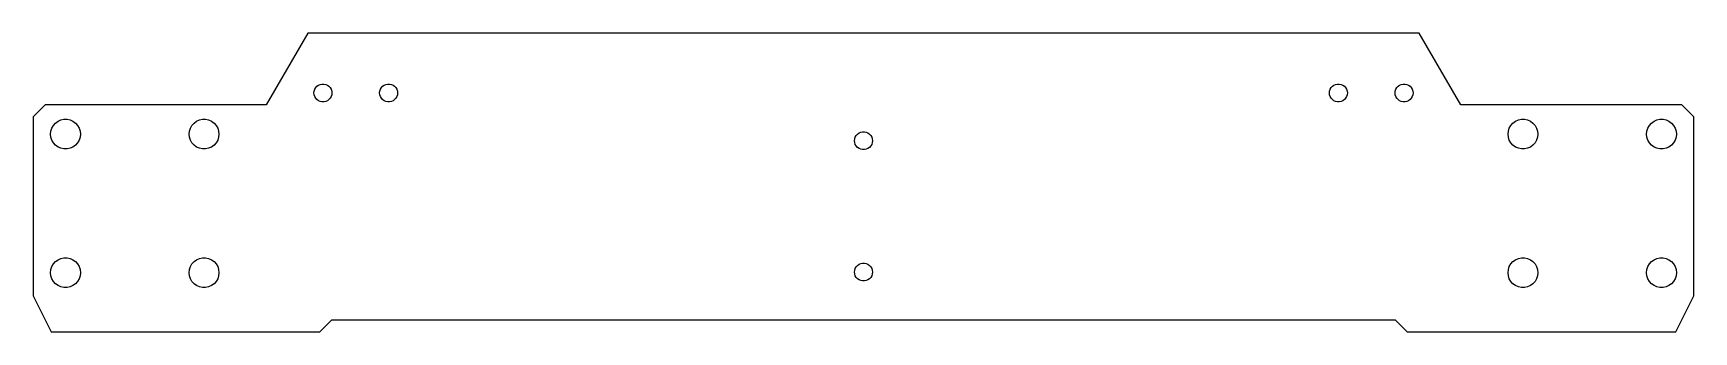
# Model space of a CAD drawing. Header units: metres. Extents: x -139 to 139, y -3 to 47.
import ezdxf

# ---------------------------------------------------------------- set-up
doc = ezdxf.new("R2010")
doc.units = ezdxf.units.M

msp = doc.modelspace()

# ---------------------------------------------------------------- linework, layer by layer
for p, q in [((-93, 47), (-100, 35)), ((93, 47), (-93, 47)), ((100, 35), (93, 47)), ((-92, 37), (-91.9672, 37.3119)), ((-91.9672, 36.6881), (-92, 37)), ((-91.9672, 37.3119), (-91.8703, 37.6101)), ((-91.8703, 36.3899), (-91.9672, 36.6881)), ((-91.8703, 37.6101), (-91.7135, 37.8817)), ((-91.7135, 36.1183), (-91.8703, 36.3899)), ((-91.7135, 37.8817), (-91.5037, 38.1147)), ((-91.5037, 38.1147), (-91.25, 38.299)), ((-91.25, 38.299), (-90.9635, 38.4266)), ((-90.9635, 38.4266), (-90.6568, 38.4918)), ((-90.6568, 38.4918), (-90.3432, 38.4918)), ((-90.3432, 38.4918), (-90.0365, 38.4266)), ((-90.0365, 38.4266), (-89.75, 38.299)), ((-89.75, 38.299), (-89.4963, 38.1147)), ((-89.4963, 38.1147), (-89.2865, 37.8817)), ((-89.2865, 37.8817), (-89.1297, 37.6101)), ((-89.1297, 36.3899), (-89.2865, 36.1183)), ((-89.1297, 37.6101), (-89.0328, 37.3119)), ((-89.0328, 36.6881), (-89.1297, 36.3899)), ((-89.0328, 37.3119), (-89, 37)), ((-89, 37), (-89.0328, 36.6881)), ((-81, 37), (-80.9672, 37.3119)), ((-80.9672, 36.6881), (-81, 37)), ((-80.9672, 37.3119), (-80.8703, 37.6101)), ((-80.8703, 36.3899), (-80.9672, 36.6881)), ((-80.8703, 37.6101), (-80.7135, 37.8817)), ((-80.7135, 36.1183), (-80.8703, 36.3899)), ((-80.7135, 37.8817), (-80.5037, 38.1147)), ((-80.5037, 38.1147), (-80.25, 38.299)), ((-80.25, 38.299), (-79.9635, 38.4266)), ((-79.9635, 38.4266), (-79.6568, 38.4918)), ((-79.6568, 38.4918), (-79.3432, 38.4918)), ((-79.3432, 38.4918), (-79.0365, 38.4266)), ((-79.0365, 38.4266), (-78.75, 38.299)), ((-78.75, 38.299), (-78.4963, 38.1147)), ((-78.4963, 38.1147), (-78.2865, 37.8817)), ((-78.2865, 37.8817), (-78.1297, 37.6101)), ((-78.1297, 36.3899), (-78.2865, 36.1183)), ((-78.1297, 37.6101), (-78.0328, 37.3119)), ((-78.0328, 36.6881), (-78.1297, 36.3899)), ((-78.0328, 37.3119), (-78, 37)), ((-78, 37), (-78.0328, 36.6881)), ((78, 37), (78.0328, 37.3119)), ((78.0328, 36.6881), (78, 37)), ((78.0328, 37.3119), (78.1297, 37.6101)), ((78.1297, 36.3899), (78.0328, 36.6881)), ((78.1297, 37.6101), (78.2865, 37.8817)), ((78.2865, 36.1183), (78.1297, 36.3899)), ((78.2865, 37.8817), (78.4963, 38.1147)), ((78.4963, 38.1147), (78.75, 38.299)), ((78.75, 38.299), (79.0365, 38.4266)), ((79.0365, 38.4266), (79.3432, 38.4918)), ((79.3432, 38.4918), (79.6568, 38.4918)), ((79.6568, 38.4918), (79.9635, 38.4266)), ((79.9635, 38.4266), (80.25, 38.299)), ((80.25, 38.299), (80.5037, 38.1147)), ((80.5037, 38.1147), (80.7135, 37.8817)), ((80.7135, 37.8817), (80.8703, 37.6101)), ((80.8703, 36.3899), (80.7135, 36.1183)), ((80.8703, 37.6101), (80.9672, 37.3119)), ((80.9672, 36.6881), (80.8703, 36.3899)), ((80.9672, 37.3119), (81, 37)), ((81, 37), (80.9672, 36.6881)), ((89, 37), (89.0328, 37.3119)), ((89.0328, 36.6881), (89, 37)), ((89.0328, 37.3119), (89.1297, 37.6101)), ((89.1297, 36.3899), (89.0328, 36.6881)), ((89.1297, 37.6101), (89.2865, 37.8817)), ((89.2865, 36.1183), (89.1297, 36.3899)), ((89.2865, 37.8817), (89.4963, 38.1147)), ((89.4963, 38.1147), (89.75, 38.299)), ((89.75, 38.299), (90.0365, 38.4266)), ((90.0365, 38.4266), (90.3432, 38.4918)), ((90.3432, 38.4918), (90.6568, 38.4918)), ((90.6568, 38.4918), (90.9635, 38.4266)), ((90.9635, 38.4266), (91.25, 38.299)), ((91.25, 38.299), (91.5037, 38.1147)), ((91.5037, 38.1147), (91.7135, 37.8817)), ((91.7135, 37.8817), (91.8703, 37.6101)), ((91.8703, 36.3899), (91.7135, 36.1183)), ((91.8703, 37.6101), (91.9672, 37.3119)), ((91.9672, 36.6881), (91.8703, 36.3899)), ((91.9672, 37.3119), (92, 37)), ((92, 37), (91.9672, 36.6881)), ((-137, 35), (-139, 33)), ((-100, 35), (-137, 35)), ((-91.5037, 35.8853), (-91.7135, 36.1183)), ((-91.25, 35.701), (-91.5037, 35.8853)), ((-90.9635, 35.5734), (-91.25, 35.701)), ((-90.6568, 35.5082), (-90.9635, 35.5734)), ((-90.3432, 35.5082), (-90.6568, 35.5082)), ((-90.0365, 35.5734), (-90.3432, 35.5082)), ((-89.75, 35.701), (-90.0365, 35.5734)), ((-89.4963, 35.8853), (-89.75, 35.701)), ((-89.2865, 36.1183), (-89.4963, 35.8853)), ((-80.5037, 35.8853), (-80.7135, 36.1183)), ((-80.25, 35.701), (-80.5037, 35.8853)), ((-79.9635, 35.5734), (-80.25, 35.701)), ((-79.6568, 35.5082), (-79.9635, 35.5734)), ((-79.3432, 35.5082), (-79.6568, 35.5082)), ((-79.0365, 35.5734), (-79.3432, 35.5082)), ((-78.75, 35.701), (-79.0365, 35.5734)), ((-78.4963, 35.8853), (-78.75, 35.701)), ((-78.2865, 36.1183), (-78.4963, 35.8853)), ((78.4963, 35.8853), (78.2865, 36.1183)), ((78.75, 35.701), (78.4963, 35.8853)), ((79.0365, 35.5734), (78.75, 35.701)), ((79.3432, 35.5082), (79.0365, 35.5734)), ((79.6568, 35.5082), (79.3432, 35.5082)), ((79.9635, 35.5734), (79.6568, 35.5082)), ((80.25, 35.701), (79.9635, 35.5734)), ((80.5037, 35.8853), (80.25, 35.701)), ((80.7135, 36.1183), (80.5037, 35.8853)), ((89.4963, 35.8853), (89.2865, 36.1183)), ((89.75, 35.701), (89.4963, 35.8853)), ((90.0365, 35.5734), (89.75, 35.701)), ((90.3432, 35.5082), (90.0365, 35.5734)), ((90.6568, 35.5082), (90.3432, 35.5082)), ((90.9635, 35.5734), (90.6568, 35.5082)), ((91.25, 35.701), (90.9635, 35.5734)), ((91.5037, 35.8853), (91.25, 35.701)), ((91.7135, 36.1183), (91.5037, 35.8853)), ((137, 35), (100, 35)), ((139, 33), (137, 35)), ((-139, 33), (-139, 3)), ((-136.1, 30.1), (-136.045, 30.6198)), ((-136.045, 30.6198), (-135.884, 31.1168)), ((-135.884, 31.1168), (-135.623, 31.5695)), ((-135.623, 31.5695), (-135.273, 31.9579)), ((-135.273, 31.9579), (-134.85, 32.2651)), ((-134.85, 32.2651), (-134.373, 32.4776)), ((-134.373, 32.4776), (-133.861, 32.5863)), ((-133.861, 32.5863), (-133.339, 32.5863)), ((-133.339, 32.5863), (-132.827, 32.4776)), ((-132.827, 32.4776), (-132.35, 32.2651)), ((-132.35, 32.2651), (-131.927, 31.9579)), ((-131.927, 31.9579), (-131.577, 31.5695)), ((-131.577, 31.5695), (-131.316, 31.1168)), ((-131.316, 31.1168), (-131.155, 30.6198)), ((-131.155, 30.6198), (-131.1, 30.1)), ((-112.9, 30.1), (-112.845, 30.6198)), ((-112.845, 30.6198), (-112.684, 31.1168)), ((-112.684, 31.1168), (-112.423, 31.5695)), ((-112.423, 31.5695), (-112.073, 31.9579)), ((-112.073, 31.9579), (-111.65, 32.2651)), ((-111.65, 32.2651), (-111.173, 32.4776)), ((-111.173, 32.4776), (-110.661, 32.5863)), ((-110.661, 32.5863), (-110.139, 32.5863)), ((-110.139, 32.5863), (-109.627, 32.4776)), ((-109.627, 32.4776), (-109.15, 32.2651)), ((-109.15, 32.2651), (-108.727, 31.9579)), ((-108.727, 31.9579), (-108.377, 31.5695)), ((-108.377, 31.5695), (-108.116, 31.1168)), ((-108.116, 31.1168), (-107.955, 30.6198)), ((-107.955, 30.6198), (-107.9, 30.1)), ((107.9, 30.1), (107.955, 30.6198)), ((107.955, 30.6198), (108.116, 31.1168)), ((108.116, 31.1168), (108.377, 31.5695)), ((108.377, 31.5695), (108.727, 31.9579)), ((108.727, 31.9579), (109.15, 32.2651)), ((109.15, 32.2651), (109.627, 32.4776)), ((109.627, 32.4776), (110.139, 32.5863)), ((110.139, 32.5863), (110.661, 32.5863)), ((110.661, 32.5863), (111.173, 32.4776)), ((111.173, 32.4776), (111.65, 32.2651)), ((111.65, 32.2651), (112.073, 31.9579)), ((112.073, 31.9579), (112.423, 31.5695)), ((112.423, 31.5695), (112.684, 31.1168)), ((112.684, 31.1168), (112.845, 30.6198)), ((112.845, 30.6198), (112.9, 30.1)), ((131.1, 30.1), (131.155, 30.6198)), ((131.155, 30.6198), (131.316, 31.1168)), ((131.316, 31.1168), (131.577, 31.5695)), ((131.577, 31.5695), (131.927, 31.9579)), ((131.927, 31.9579), (132.35, 32.2651)), ((132.35, 32.2651), (132.827, 32.4776)), ((132.827, 32.4776), (133.339, 32.5863)), ((133.339, 32.5863), (133.861, 32.5863)), ((133.861, 32.5863), (134.373, 32.4776)), ((134.373, 32.4776), (134.85, 32.2651)), ((134.85, 32.2651), (135.273, 31.9579)), ((135.273, 31.9579), (135.623, 31.5695)), ((135.623, 31.5695), (135.884, 31.1168)), ((135.884, 31.1168), (136.045, 30.6198)), ((136.045, 30.6198), (136.1, 30.1)), ((139, 3), (139, 33)), ((-136.045, 29.5802), (-136.1, 30.1)), ((-135.884, 29.0831), (-136.045, 29.5802)), ((-135.623, 28.6305), (-135.884, 29.0831)), ((-135.273, 28.2421), (-135.623, 28.6305)), ((-134.85, 27.9349), (-135.273, 28.2421)), ((-134.373, 27.7224), (-134.85, 27.9349)), ((-132.35, 27.9349), (-132.827, 27.7224)), ((-131.927, 28.2421), (-132.35, 27.9349)), ((-131.577, 28.6305), (-131.927, 28.2421)), ((-131.316, 29.0831), (-131.577, 28.6305)), ((-131.155, 29.5802), (-131.316, 29.0831)), ((-131.1, 30.1), (-131.155, 29.5802)), ((-112.845, 29.5802), (-112.9, 30.1)), ((-112.684, 29.0831), (-112.845, 29.5802)), ((-112.423, 28.6305), (-112.684, 29.0831)), ((-112.073, 28.2421), (-112.423, 28.6305)), ((-111.65, 27.9349), (-112.073, 28.2421)), ((-111.173, 27.7224), (-111.65, 27.9349)), ((-109.15, 27.9349), (-109.627, 27.7224)), ((-108.727, 28.2421), (-109.15, 27.9349)), ((-108.377, 28.6305), (-108.727, 28.2421)), ((-108.116, 29.0831), (-108.377, 28.6305)), ((-107.955, 29.5802), (-108.116, 29.0831)), ((-107.9, 30.1), (-107.955, 29.5802)), ((-1.5, 29), (-1.46721, 29.3119)), ((-1.46721, 28.6881), (-1.5, 29)), ((-1.46721, 29.3119), (-1.37032, 29.6101)), ((-1.37032, 28.3899), (-1.46721, 28.6881)), ((-1.37032, 29.6101), (-1.21352, 29.8817)), ((-1.21352, 28.1183), (-1.37032, 28.3899)), ((-1.21352, 29.8817), (-1.00369, 30.1147)), ((-1.00369, 27.8853), (-1.21352, 28.1183)), ((-1.00369, 30.1147), (-0.749985, 30.299)), ((-0.75, 27.701), (-1.00369, 27.8853)), ((-0.749985, 30.299), (-0.463516, 30.4266)), ((-0.463516, 30.4266), (-0.156784, 30.4918)), ((-0.156784, 30.4918), (0.156784, 30.4918)), ((0.156784, 30.4918), (0.463516, 30.4266)), ((0.463516, 30.4266), (0.75, 30.299)), ((0.75, 30.299), (1.00369, 30.1147)), ((1.00369, 27.8853), (0.75, 27.701)), ((1.00369, 30.1147), (1.21352, 29.8817)), ((1.21352, 28.1183), (1.00369, 27.8853)), ((1.21352, 29.8817), (1.37032, 29.6101)), ((1.37032, 28.3899), (1.21352, 28.1183)), ((1.37032, 29.6101), (1.46721, 29.3119)), ((1.46721, 28.6881), (1.37032, 28.3899)), ((1.46721, 29.3119), (1.5, 29)), ((1.5, 29), (1.46721, 28.6881)), ((107.955, 29.5802), (107.9, 30.1)), ((108.116, 29.0831), (107.955, 29.5802)), ((108.377, 28.6305), (108.116, 29.0831)), ((108.727, 28.2421), (108.377, 28.6305)), ((109.15, 27.9349), (108.727, 28.2421)), ((109.627, 27.7224), (109.15, 27.9349)), ((111.65, 27.9349), (111.173, 27.7224)), ((112.073, 28.2421), (111.65, 27.9349)), ((112.423, 28.6305), (112.073, 28.2421)), ((112.684, 29.0831), (112.423, 28.6305)), ((112.845, 29.5802), (112.684, 29.0831)), ((112.9, 30.1), (112.845, 29.5802)), ((131.155, 29.5802), (131.1, 30.1)), ((131.316, 29.0831), (131.155, 29.5802)), ((131.577, 28.6305), (131.316, 29.0831)), ((131.927, 28.2421), (131.577, 28.6305)), ((132.35, 27.9349), (131.927, 28.2421)), ((132.827, 27.7224), (132.35, 27.9349)), ((134.85, 27.9349), (134.373, 27.7224)), ((135.273, 28.2421), (134.85, 27.9349)), ((135.623, 28.6305), (135.273, 28.2421)), ((135.884, 29.0831), (135.623, 28.6305)), ((136.045, 29.5802), (135.884, 29.0831)), ((136.1, 30.1), (136.045, 29.5802)), ((-133.861, 27.6137), (-134.373, 27.7224)), ((-133.339, 27.6137), (-133.861, 27.6137)), ((-132.827, 27.7224), (-133.339, 27.6137)), ((-110.661, 27.6137), (-111.173, 27.7224)), ((-110.139, 27.6137), (-110.661, 27.6137)), ((-109.627, 27.7224), (-110.139, 27.6137)), ((-0.463516, 27.5734), (-0.75, 27.701)), ((-0.156784, 27.5082), (-0.463516, 27.5734)), ((0.156784, 27.5082), (-0.156784, 27.5082)), ((0.463516, 27.5734), (0.156784, 27.5082)), ((0.75, 27.701), (0.463516, 27.5734)), ((110.139, 27.6137), (109.627, 27.7224)), ((110.661, 27.6137), (110.139, 27.6137)), ((111.173, 27.7224), (110.661, 27.6137)), ((133.339, 27.6137), (132.827, 27.7224)), ((133.861, 27.6137), (133.339, 27.6137)), ((134.373, 27.7224), (133.861, 27.6137)), ((-135.884, 7.91684), (-135.623, 8.36946)), ((-135.623, 8.36946), (-135.273, 8.75786)), ((-135.273, 8.75786), (-134.85, 9.06506)), ((-134.85, 9.06506), (-134.373, 9.27763)), ((-134.373, 9.27763), (-133.861, 9.38629)), ((-133.861, 9.38629), (-133.339, 9.38629)), ((-133.339, 9.38629), (-132.827, 9.27763)), ((-132.827, 9.27763), (-132.35, 9.06506)), ((-132.35, 9.06506), (-131.927, 8.75786)), ((-131.927, 8.75786), (-131.577, 8.36946)), ((-131.577, 8.36946), (-131.316, 7.91684)), ((-112.684, 7.91684), (-112.423, 8.36946)), ((-112.423, 8.36946), (-112.073, 8.75786)), ((-112.073, 8.75786), (-111.65, 9.06506)), ((-111.65, 9.06506), (-111.173, 9.27763)), ((-111.173, 9.27763), (-110.661, 9.38629)), ((-110.661, 9.38629), (-110.139, 9.38629)), ((-110.139, 9.38629), (-109.627, 9.27763)), ((-109.627, 9.27763), (-109.15, 9.06506)), ((-109.15, 9.06506), (-108.727, 8.75786)), ((-108.727, 8.75786), (-108.377, 8.36946)), ((-108.377, 8.36946), (-108.116, 7.91684)), ((-0.749985, 8.29903), (-0.463516, 8.42657)), ((-0.463516, 8.42657), (-0.156784, 8.49178)), ((-0.156784, 8.49178), (0.156784, 8.49178)), ((0.156784, 8.49178), (0.463516, 8.42657)), ((0.463516, 8.42657), (0.75, 8.29903)), ((108.116, 7.91684), (108.377, 8.36946)), ((108.377, 8.36946), (108.727, 8.75786)), ((108.727, 8.75786), (109.15, 9.06506)), ((109.15, 9.06506), (109.627, 9.27763)), ((109.627, 9.27763), (110.139, 9.38629)), ((110.139, 9.38629), (110.661, 9.38629)), ((110.661, 9.38629), (111.173, 9.27763)), ((111.173, 9.27763), (111.65, 9.06506)), ((111.65, 9.06506), (112.073, 8.75786)), ((112.073, 8.75786), (112.423, 8.36946)), ((112.423, 8.36946), (112.684, 7.91684)), ((131.316, 7.91684), (131.577, 8.36946)), ((131.577, 8.36946), (131.927, 8.75786)), ((131.927, 8.75786), (132.35, 9.06506)), ((132.35, 9.06506), (132.827, 9.27763)), ((132.827, 9.27763), (133.339, 9.38629)), ((133.339, 9.38629), (133.861, 9.38629)), ((133.861, 9.38629), (134.373, 9.27763)), ((134.373, 9.27763), (134.85, 9.06506)), ((134.85, 9.06506), (135.273, 8.75786)), ((135.273, 8.75786), (135.623, 8.36946)), ((135.623, 8.36946), (135.884, 7.91684)), ((-136.1, 6.89999), (-136.045, 7.41977)), ((-136.045, 6.38022), (-136.1, 6.89999)), ((-136.045, 7.41977), (-135.884, 7.91684)), ((-135.884, 5.88315), (-136.045, 6.38022)), ((-135.623, 5.43053), (-135.884, 5.88315)), ((-131.316, 5.88315), (-131.577, 5.43053)), ((-131.316, 7.91684), (-131.155, 7.41977)), ((-131.155, 6.38022), (-131.316, 5.88315)), ((-131.155, 7.41977), (-131.1, 6.89999)), ((-131.1, 6.89999), (-131.155, 6.38022)), ((-112.9, 6.89999), (-112.845, 7.41977)), ((-112.845, 6.38022), (-112.9, 6.89999)), ((-112.845, 7.41977), (-112.684, 7.91684)), ((-112.684, 5.88315), (-112.845, 6.38022)), ((-112.423, 5.43053), (-112.684, 5.88315)), ((-108.116, 5.88315), (-108.377, 5.43053)), ((-108.116, 7.91684), (-107.955, 7.41977)), ((-107.955, 6.38022), (-108.116, 5.88315)), ((-107.955, 7.41977), (-107.9, 6.89999)), ((-107.9, 6.89999), (-107.955, 6.38022)), ((-1.5, 7), (-1.46721, 7.31186)), ((-1.46721, 6.68813), (-1.5, 7)), ((-1.46721, 7.31186), (-1.37032, 7.61009)), ((-1.37032, 6.38989), (-1.46721, 6.68813)), ((-1.37032, 7.61009), (-1.21352, 7.88167)), ((-1.21352, 6.11832), (-1.37032, 6.38989)), ((-1.21352, 7.88167), (-1.00369, 8.11472)), ((-1.00369, 5.88527), (-1.21352, 6.11832)), ((-1.00369, 8.11472), (-0.749985, 8.29903)), ((-0.75, 5.70096), (-1.00369, 5.88527)), ((-0.463516, 5.57341), (-0.75, 5.70096)), ((-0.156784, 5.50821), (-0.463516, 5.57341)), ((0.463516, 5.57341), (0.156784, 5.50821)), ((0.75, 5.70096), (0.463516, 5.57341)), ((0.75, 8.29903), (1.00369, 8.11472)), ((1.00369, 5.88527), (0.75, 5.70096)), ((1.00369, 8.11472), (1.21352, 7.88167)), ((1.21352, 6.11832), (1.00369, 5.88527)), ((1.21352, 7.88167), (1.37032, 7.61009)), ((1.37032, 6.38989), (1.21352, 6.11832)), ((1.37032, 7.61009), (1.46721, 7.31186)), ((1.46721, 6.68813), (1.37032, 6.38989)), ((1.46721, 7.31186), (1.5, 7)), ((1.5, 7), (1.46721, 6.68813)), ((107.9, 6.89999), (107.955, 7.41977)), ((107.955, 6.38022), (107.9, 6.89999)), ((107.955, 7.41977), (108.116, 7.91684)), ((108.116, 5.88315), (107.955, 6.38022)), ((108.377, 5.43053), (108.116, 5.88315)), ((112.684, 5.88315), (112.423, 5.43053)), ((112.684, 7.91684), (112.845, 7.41977)), ((112.845, 6.38022), (112.684, 5.88315)), ((112.845, 7.41977), (112.9, 6.89999)), ((112.9, 6.89999), (112.845, 6.38022)), ((131.1, 6.89999), (131.155, 7.41977)), ((131.155, 6.38022), (131.1, 6.89999)), ((131.155, 7.41977), (131.316, 7.91684)), ((131.316, 5.88315), (131.155, 6.38022)), ((131.577, 5.43053), (131.316, 5.88315)), ((135.884, 5.88315), (135.623, 5.43053)), ((135.884, 7.91684), (136.045, 7.41977)), ((136.045, 6.38022), (135.884, 5.88315)), ((136.045, 7.41977), (136.1, 6.89999)), ((136.1, 6.89999), (136.045, 6.38022)), ((-139, 3), (-136, -3)), ((-135.273, 5.04213), (-135.623, 5.43053)), ((-134.85, 4.73492), (-135.273, 5.04213)), ((-134.373, 4.52235), (-134.85, 4.73492)), ((-133.861, 4.41368), (-134.373, 4.52235)), ((-133.339, 4.41368), (-133.861, 4.41368)), ((-132.827, 4.52235), (-133.339, 4.41368)), ((-132.35, 4.73492), (-132.827, 4.52235)), ((-131.927, 5.04213), (-132.35, 4.73492)), ((-131.577, 5.43053), (-131.927, 5.04213)), ((-112.073, 5.04213), (-112.423, 5.43053)), ((-111.65, 4.73492), (-112.073, 5.04213)), ((-111.173, 4.52235), (-111.65, 4.73492)), ((-110.661, 4.41368), (-111.173, 4.52235)), ((-110.139, 4.41368), (-110.661, 4.41368)), ((-109.627, 4.52235), (-110.139, 4.41368)), ((-109.15, 4.73492), (-109.627, 4.52235)), ((-108.727, 5.04213), (-109.15, 4.73492)), ((-108.377, 5.43053), (-108.727, 5.04213)), ((0.156784, 5.50821), (-0.156784, 5.50821)), ((108.727, 5.04213), (108.377, 5.43053)), ((109.15, 4.73492), (108.727, 5.04213)), ((109.627, 4.52235), (109.15, 4.73492)), ((110.139, 4.41368), (109.627, 4.52235)), ((110.661, 4.41368), (110.139, 4.41368)), ((111.173, 4.52235), (110.661, 4.41368)), ((111.65, 4.73492), (111.173, 4.52235)), ((112.073, 5.04213), (111.65, 4.73492)), ((112.423, 5.43053), (112.073, 5.04213)), ((131.927, 5.04213), (131.577, 5.43053)), ((132.35, 4.73492), (131.927, 5.04213)), ((132.827, 4.52235), (132.35, 4.73492)), ((133.339, 4.41368), (132.827, 4.52235)), ((133.861, 4.41368), (133.339, 4.41368)), ((134.373, 4.52235), (133.861, 4.41368)), ((134.85, 4.73492), (134.373, 4.52235)), ((135.273, 5.04213), (134.85, 4.73492)), ((135.623, 5.43053), (135.273, 5.04213)), ((136, -3), (139, 3)), ((-91, -3), (-89, -1)), ((-89, -1), (89, -1)), ((89, -1), (91, -3)), ((-136, -3), (-91, -3)), ((91, -3), (136, -3))]:
    msp.add_line(p, q)

doc.saveas('drawing.dxf')
